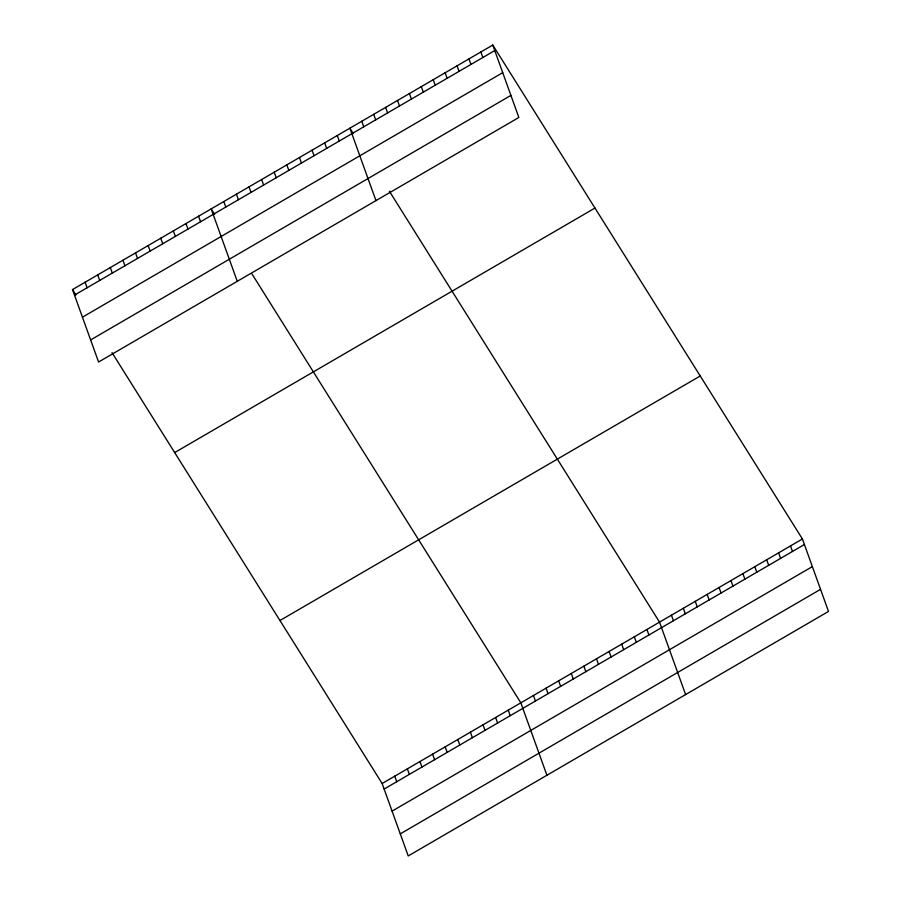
<?xml version="1.0" encoding="UTF-8"?>
<svg xmlns="http://www.w3.org/2000/svg" width="901" height="901" viewBox="0 0 901 901"><rect width="100%" height="100%" fill="white"/><g stroke="black" fill="none" stroke-linecap="round" stroke-linejoin="round"><path stroke-width="1.35" d="M492.779 45.05L518.852 117.479L98.581 362.011L72.497 289.57L492.779 45.05L802.419 538.989L828.503 611.43L408.221 855.95L382.148 783.521L112.006 352.606M74.49 295.1L494.762 50.58M82.442 317.186L502.713 72.654M90.629 339.936L510.901 95.405M174.681 452.572L594.964 208.052M279.963 620.519L700.235 375.987M382.148 783.521L802.419 538.989M384.141 789.051L804.413 544.519M392.081 811.125L812.364 566.594M400.281 833.875L820.552 589.344M353.293 133.618L349.881 128.19L375.965 200.619M389.39 191.215L659.532 622.129L685.605 694.558M214.596 214.314L211.194 208.886L237.267 281.315M252.066 274.084L520.834 702.825L546.918 775.254M72.497 289.57L75.909 295.01M790.515 545.916L792.508 551.446M778.61 552.842L780.593 558.372M766.695 559.78L768.688 565.31M754.79 566.706L756.784 572.236M742.886 573.633L744.879 579.163M730.97 580.559L732.963 586.089M719.066 587.486L721.059 593.016M707.161 594.412L709.155 599.942M695.257 601.35L697.239 606.88M683.341 608.276L685.334 613.806M480.864 51.976L482.857 57.506M671.436 615.203L673.43 620.733M468.959 58.903L470.953 64.433M457.055 65.829L459.048 71.359M646.918 629.461L648.911 634.991M445.15 72.767L447.133 78.297M634.315 636.804L636.297 642.334M433.235 79.693L435.228 85.223M421.33 86.62L423.324 92.15M621.701 644.136L623.695 649.666M409.426 93.546L411.408 99.076M609.099 651.468L611.081 656.998M397.51 100.473L399.503 106.003M596.485 658.811L598.478 664.341M385.605 107.399L387.599 112.929M583.882 666.143L585.864 671.673M373.701 114.337L375.683 119.867M571.268 673.475L573.261 679.005M361.785 121.263L363.779 126.793M558.665 680.818L560.647 686.348M546.051 688.15L548.045 693.68M337.278 135.522L339.26 141.052M533.448 695.482L535.431 701.012M324.664 142.865L326.658 148.395M312.061 150.197L314.044 155.727M508.232 710.157L510.225 715.687M299.447 157.529L301.441 163.058M495.618 717.489L497.611 723.019M286.845 164.872L288.827 170.402M483.015 724.832L485.008 730.362M274.231 172.204L276.224 177.734M470.401 732.164L472.394 737.694M261.628 179.536L263.61 185.065M457.798 739.507L459.792 745.026M249.014 186.879L251.007 192.409M445.184 746.839L447.178 752.369M236.411 194.211L238.393 199.74M432.581 754.171L434.575 759.701M223.797 201.542L225.791 207.072M419.967 761.514L421.961 767.044M407.365 768.846L409.358 774.376M198.58 216.217L200.574 221.747M394.751 776.178L396.744 781.708M185.978 223.549L187.971 229.079M173.364 230.893L175.357 236.422M160.761 238.224L162.754 243.754M148.147 245.556L150.14 251.086M135.544 252.899L137.538 258.429M122.93 260.231L124.924 265.761M110.327 267.563L112.321 273.093M97.713 274.906L99.707 280.436M85.111 282.238L87.104 287.768"/></g></svg>
